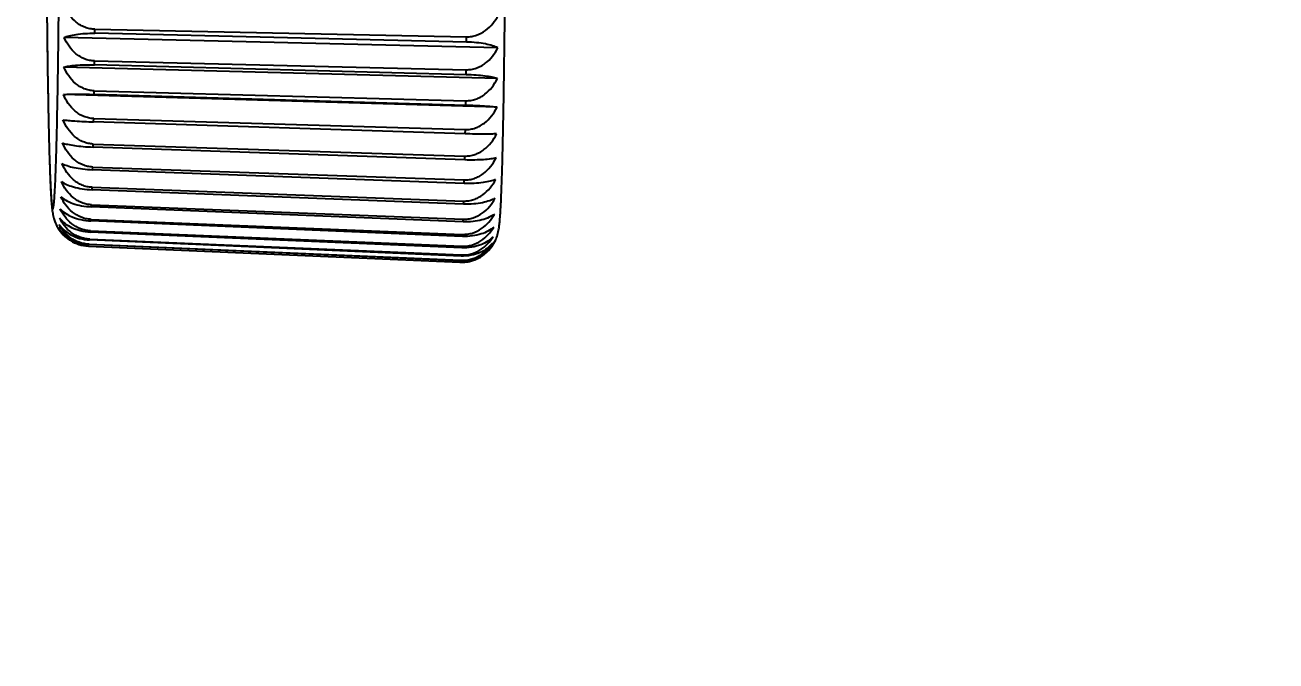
# Model space of a CAD drawing. Header units: millimetres. Extents: x 0 to 841, y 0 to 594.
# Drawn here: x 56.08 to 89.75, y 204.22 to 221.35 of the extents above; entities that cross this region are included whole.
import ezdxf

# ---------------------------------------------------------------- set-up
doc = ezdxf.new("R2010")
doc.units = ezdxf.units.MM
doc.header["$LTSCALE"] = 46.255
doc.layers.get('0').update_dxf_attribs({"linetype": 'CONTINUOUS'})
doc.styles.get("Standard").update_dxf_attribs({"font": 'txt', "width": 0.8})
doc.dimstyles.new('DIMSTYLE_2', dxfattribs={"dimtxt": 2.5, "dimasz": 2.5, "dimexe": 2, "dimexo": 0.5, "dimtad": 1, "dimdec": 3, "dimdsep": 46, "dimtxsty": 'STANDARD', "dimblk": 'OPEN', "dimblk1": 'OPEN', "dimblk2": 'OPEN', "dimcen": 0.09, "dimadec": 0, "dimazin": 0, "dimtp": 0.5, "dimtm": 0.5, "dimtfac": 1, "dimtdec": 3, "dimtofl": 0, "dimtmove": 0, "dimatfit": 3, "dimldrblk": 'OPEN', "dimfxl": 1, "dimtolj": 1, "dimarcsym": 0})
doc.dimstyles.new('DIMSTYLE_3', dxfattribs={"dimtxt": 2.5, "dimasz": 2.5, "dimexe": 2, "dimexo": 0.5, "dimtad": 1, "dimdec": 3, "dimdsep": 46, "dimtxsty": 'STANDARD', "dimblk": 'OPEN', "dimblk1": 'OPEN', "dimblk2": 'OPEN', "dimcen": 0.09, "dimadec": 0, "dimazin": 0, "dimtp": 0.3, "dimtm": 0.3, "dimtfac": 1, "dimtdec": 3, "dimtofl": 0, "dimtmove": 0, "dimatfit": 3, "dimldrblk": 'OPEN', "dimfxl": 1, "dimtolj": 1, "dimarcsym": 0})

# ---------------------------------------------------------------- blocks, each defined once
blk = doc.blocks.new('_OPEN')
at = {"color": 0, "linetype": 'BYBLOCK'}
for p, q in [((0, 0), (-1, 0.2)), ((-1, -0.2), (0, 0)), ((-1, 0), (0, 0))]:
    blk.add_line(p, q, dxfattribs=at)
blk = doc.blocks.new('*D4')
at = {"color": 2, "linetype": 'CONTINUOUS'}
for p, q in [((98.928, 256.465), (45.306, 256.465)), ((47.306, 256.465), (47.306, 219.465)), ((47.306, 182.465), (47.306, 219.465)), ((215.98, 182.465), (45.306, 182.465))]:
    blk.add_line(p, q, dxfattribs=at)
at = {"color": 2, "linetype": 'CONTINUOUS', "xscale": 2.5, "yscale": 2.5, "zscale": 2.5}
for p, rotation in [((47.306, 256.465), 90), ((47.306, 182.465), 270)]:
    blk.add_blockref('_OPEN', p, dxfattribs=dict(at, rotation=rotation))
at = {"color": 2, "linetype": 'CONTINUOUS', "insert": (44.181, 216.465), "char_height": 2.5, "width": 10, "attachment_point": 2, "rotation": 90, "line_spacing_factor": 0.9}
blk.add_mtext('74\\P[2.9]', dxfattribs=at)
blk = doc.blocks.new('*D5')
at = {"color": 2, "linetype": 'CONTINUOUS'}
for p, q in [((98.998, 256.465), (35.381, 256.465)), ((37.381, 256.465), (37.381, 208.715)), ((37.381, 160.965), (37.381, 208.715)), ((209.211, 160.965), (35.381, 160.965))]:
    blk.add_line(p, q, dxfattribs=at)
at = {"color": 2, "linetype": 'CONTINUOUS', "xscale": 2.5, "yscale": 2.5, "zscale": 2.5}
for p, rotation in [((37.381, 256.465), 90), ((37.381, 160.965), 270)]:
    blk.add_blockref('_OPEN', p, dxfattribs=dict(at, rotation=rotation))
at = {"color": 2, "linetype": 'CONTINUOUS', "insert": (34.256, 207.715), "char_height": 2.5, "width": 10, "attachment_point": 2, "rotation": 90, "line_spacing_factor": 0.9}
blk.add_mtext('95,5\\P[3.8]', dxfattribs=at)
blk = doc.blocks.new('*D7')
at = {"color": 2, "linetype": 'CONTINUOUS'}
for p, q in [((117.517, 436.465), (24.788, 436.465)), ((26.788, 436.465), (26.788, 298.715)), ((26.788, 160.965), (26.788, 298.715)), ((209.211, 160.965), (24.788, 160.965))]:
    blk.add_line(p, q, dxfattribs=at)
at = {"color": 2, "linetype": 'CONTINUOUS', "xscale": 2.5, "yscale": 2.5, "zscale": 2.5}
for p, rotation in [((26.788, 436.465), 90), ((26.788, 160.965), 270)]:
    blk.add_blockref('_OPEN', p, dxfattribs=dict(at, rotation=rotation))
at = {"color": 2, "linetype": 'CONTINUOUS', "insert": (23.663, 297.715), "char_height": 2.5, "width": 12, "attachment_point": 2, "rotation": 90, "line_spacing_factor": 0.9}
blk.add_mtext('275,5\\P[10.8]', dxfattribs=at)

msp = doc.modelspace()

# ---------------------------------------------------------------- linework, layer by layer
at = {"color": 7, "linetype": 'CONTINUOUS'}
for p, q in [((57.96095, 221.12672), (57.96205, 221.23605)), ((57.96205, 221.23605), (67.96728, 221.03404)), ((68.80958, 220.73718), (57.1352, 221.01091)), ((67.96586, 220.89222), (57.96095, 221.12672)), ((67.96586, 220.89222), (67.96728, 221.03404)), ((68.79945, 219.90884), (57.12552, 220.21898)), ((57.9514, 220.27857), (57.95266, 220.38198)), ((67.95593, 220.01283), (57.9514, 220.27857)), ((57.95266, 220.38198), (67.95757, 220.14698)), ((67.95593, 220.01283), (67.95757, 220.14698)), ((57.9406, 219.48131), (57.94202, 219.57802)), ((57.94202, 219.57802), (67.94654, 219.31181)), ((68.78811, 219.1342), (57.11468, 219.47839)), ((67.94471, 219.18636), (57.9406, 219.48131)), ((67.94471, 219.18636), (67.94654, 219.31181)), ((57.92863, 218.74101), (57.93019, 218.83027)), ((67.93227, 218.41909), (57.92863, 218.74101)), ((57.93019, 218.83027), (67.93429, 218.53489)), ((67.93227, 218.41909), (67.93429, 218.53489)), ((57.91558, 218.0633), (57.91727, 218.14444)), ((67.91871, 217.71686), (57.91558, 218.0633)), ((57.91727, 218.14444), (67.9209, 217.82212)), ((57.90155, 217.45334), (57.90336, 217.52575)), ((57.90336, 217.52575), (67.90647, 217.17895)), ((67.91871, 217.71686), (67.9209, 217.82212)), ((67.90413, 217.08501), (57.90155, 217.45334)), ((56.89815, 217.13457), (56.89841, 217.14052)), ((57.88665, 216.91577), (57.88856, 216.97889)), ((67.88865, 216.52836), (57.88665, 216.91577)), ((57.88856, 216.97889), (67.89113, 216.61025)), ((67.90413, 217.08501), (67.90647, 217.17895)), ((67.88865, 216.52836), (67.89113, 216.61025)), ((57.87098, 216.45468), (57.87298, 216.50803)), ((67.87238, 216.05114), (57.87098, 216.45468)), ((57.87298, 216.50803), (67.87497, 216.12035)), ((57.85467, 216.07358), (57.85674, 216.11676)), ((67.85545, 215.65699), (57.85467, 216.07358)), ((57.85674, 216.11676), (67.85813, 215.713)), ((67.87238, 216.05114), (67.87497, 216.12035)), ((67.82011, 215.1292), (57.82063, 215.56233)), ((57.8228, 215.58425), (67.82292, 215.15764)), ((67.83798, 215.34889), (57.83785, 215.77538)), ((57.83998, 215.80805), (67.84074, 215.39128)), ((57.78776, 215.39756), (67.78499, 214.96112)), ((67.80197, 214.9996), (57.80316, 215.43607)), ((57.80535, 215.44708), (67.80482, 215.01387)), ((67.78499, 214.96112), (67.78657, 214.96105)), ((67.80197, 214.9996), (67.80482, 215.01387)), ((68.17805, 215.02283), (68.17899, 215.02318)), ((68.20656, 215.03394), (68.20813, 215.03458))]:
    msp.add_line(p, q, dxfattribs=at)
for centre, radius, start, end in [((57.84497, 216.41291), 1.02338, 210.521823, 210.986499), ((54.37143, 215.91479), 3.46716, 354.165404, 354.529429), ((46.41641, 216.5357), 11.44672, 356.191458, 356.355347), ((40.53395, 216.99513), 27.35425, 357.196038, 357.313491), ((57.36198, 215.5298), 0.45102, 348.005978, 349.431247), ((56.01667, 216.14014), 11.84776, 356.170698, 356.376107), ((67.83063, 215.96516), 1.00348, 324.422126, 324.623875), ((67.82992, 215.95628), 0.99617, 267.505696, 278.038864), ((64.25532, 215.4964), 3.58365, 354.118976, 354.575857), ((67.82992, 215.95688), 0.99677, 278.034164, 278.760022), ((67.82949, 215.95958), 0.9995, 278.760643, 281.118755), ((67.82936, 215.96028), 1.00021, 281.118299, 281.973219), ((67.82963, 215.95901), 0.99891, 281.972991, 283.382739), ((67.8299, 215.95787), 0.99774, 283.383154, 284.222776), ((67.82941, 215.95978), 0.99971, 284.223142, 287.3645), ((67.82964, 215.95905), 0.99895, 287.364748, 290.41272), ((67.82938, 215.95971), 0.99966, 290.470469, 292.166714)]:
    msp.add_arc(centre, radius, start, end, dxfattribs=at)
for points, knots in [([(56.64582, 226.96521), (56.64582, 226.28328), (56.64806, 224.94503), (56.65805, 223.00068), (56.6719, 221.46122), (56.68635, 220.32186), (56.6982, 219.5555), (56.71127, 218.85835), (56.72545, 218.23659), (56.74059, 217.69534), (56.75662, 217.23819), (56.77142, 216.91061), (56.7844, 216.69076), (56.79412, 216.55486), (56.80519, 216.43218), (56.82049, 216.30609), (56.84441, 216.18067), (56.88894, 216.03733), (56.93256, 215.94547), (56.96339, 215.89317)], [0, 0, 0, 0, 0.18427807, 0.36163701, 0.52542969, 0.6003027, 0.6695527, 0.73254731, 0.78872585, 0.83761532, 0.87886678, 0.91233726, 0.92622465, 0.93837955, 0.94915517, 0.95950493, 0.9726984, 0.98359251, 1, 1, 1, 1]), ([(56.64597, 226.96521), (56.64597, 226.53762), (56.64687, 225.68877), (56.65089, 224.43121), (56.65752, 223.21112), (56.66666, 222.04654), (56.67816, 220.95467), (56.69185, 219.95168), (56.70529, 219.17827), (56.71717, 218.61498), (56.72619, 218.23783), (56.73559, 217.89296), (56.74531, 217.58166), (56.75533, 217.30508), (56.76419, 217.09678), (56.77151, 216.94826), (56.77683, 216.8507), (56.78219, 216.76249), (56.78759, 216.68372), (56.79302, 216.61446), (56.79845, 216.55477), (56.8039, 216.5047), (56.80867, 216.46904), (56.81262, 216.44539), (56.81538, 216.43126), (56.81813, 216.41956), (56.82085, 216.41028), (56.82359, 216.40335), (56.82619, 216.39881), (56.82933, 216.39606), (56.83307, 216.39695), (56.83576, 216.40057), (56.83848, 216.40608), (56.84118, 216.41406), (56.84524, 216.42936), (56.85001, 216.45469), (56.85813, 216.51126), (56.86749, 216.60622), (56.8781, 216.7488), (56.88859, 216.92917), (56.89494, 217.06198), (56.89815, 217.13457)], [0, 0, 0, 0, 0.11330378, 0.22493192, 0.33323571, 0.43661401, 0.53353897, 0.62257835, 0.70241658, 0.73851107, 0.77187488, 0.80238486, 0.82992852, 0.85440451, 0.8757231, 0.88517371, 0.89380674, 0.90161471, 0.90859057, 0.91472858, 0.92002381, 0.92447255, 0.92807302, 0.92955525, 0.93082609, 0.93188673, 0.93273941, 0.93338878, 0.93384613, 0.93414581, 0.93439807, 0.93475952, 0.93529882, 0.93603646, 0.93697989, 0.93949547, 0.94285762, 0.95212551, 0.96476815, 0.98074503, 1, 1, 1, 1]), ([(56.89841, 217.14052), (56.9085, 217.36979), (56.92635, 217.89606), (56.94817, 218.78042), (56.96765, 219.84655), (56.98433, 221.07076), (56.99774, 222.42587), (57.01107, 224.40532), (57.01488, 225.92974), (57.01488, 226.96521)], [0, 0, 0, 0, 0.07006543, 0.16076605, 0.27009385, 0.39562431, 0.53457188, 0.6838524, 1, 1, 1, 1]), ([(68.64884, 215.3842), (68.68931, 215.44121), (68.74782, 215.54488), (68.80628, 215.70782), (68.83583, 215.84782), (68.85306, 215.98213), (68.86492, 216.10827), (68.87518, 216.24729), (68.88885, 216.47293), (68.90439, 216.81051), (68.92121, 217.28318), (68.9371, 217.84466), (68.95199, 218.49119), (68.96573, 219.2174), (68.97819, 220.01678), (68.99339, 221.20695), (69.00796, 222.81659), (69.01847, 224.85078), (69.02082, 226.25137), (69.02082, 226.96521)], [0, 0, 0, 0, 0.01804309, 0.03045456, 0.04456371, 0.05486659, 0.06539532, 0.07725536, 0.09084074, 0.12373355, 0.16446569, 0.21290188, 0.26869292, 0.33136429, 0.40035199, 0.47501876, 0.63854268, 0.81577488, 1, 1, 1, 1]), ([(57.96205, 221.23605), (57.91628, 221.23697), (57.82489, 221.24705), (57.69316, 221.28587), (57.57045, 221.34579), (57.42286, 221.44877), (57.26936, 221.61313), (57.1803, 221.76793), (57.14364, 221.84816)], [0, 0, 0, 0, 0.12752707, 0.25453777, 0.38080953, 0.50624311, 0.75424938, 1, 1, 1, 1]), ([(67.96728, 221.03404), (68.01314, 221.03312), (68.10514, 221.03956), (68.28272, 221.08402), (68.48529, 221.19318), (68.67983, 221.38292), (68.7774, 221.53412), (68.8184, 221.61292)], [0, 0, 0, 0, 0.12711523, 0.25399315, 0.50524689, 0.75381873, 1, 1, 1, 1]), ([(57.1352, 221.01091), (57.17905, 221.0309), (57.28546, 221.06632), (57.4724, 221.10341), (57.70316, 221.12622), (57.87151, 221.12881), (57.96095, 221.12672)], [0, 0, 0, 0, 0.17226784, 0.39887595, 0.68022166, 1, 1, 1, 1]), ([(57.95266, 220.38198), (57.90688, 220.38306), (57.8154, 220.39365), (57.68367, 220.43381), (57.56105, 220.49554), (57.41341, 220.60159), (57.26017, 220.77053), (57.17167, 220.92883), (57.1352, 221.01091)], [0, 0, 0, 0, 0.12634292, 0.25240396, 0.37808645, 0.50334515, 0.75218481, 1, 1, 1, 1]), ([(68.80958, 220.73718), (68.76346, 220.75908), (68.65317, 220.7994), (68.46091, 220.84552), (68.2265, 220.8794), (68.05599, 220.89011), (67.96586, 220.89222)], [0, 0, 0, 0, 0.17751309, 0.40667327, 0.6865244, 1, 1, 1, 1]), ([(67.95757, 220.14698), (68.00342, 220.1459), (68.0955, 220.15223), (68.22935, 220.18623), (68.35528, 220.24219), (68.50869, 220.34122), (68.67121, 220.50274), (68.76854, 220.6568), (68.80958, 220.73718)], [0, 0, 0, 0, 0.12602187, 0.25194227, 0.37761379, 0.50294569, 0.75202404, 1, 1, 1, 1]), ([(57.12552, 220.21898), (57.17038, 220.23075), (57.27761, 220.25074), (57.46389, 220.27066), (57.69407, 220.28147), (57.86199, 220.28095), (57.9514, 220.27857)], [0, 0, 0, 0, 0.1676019, 0.39339732, 0.67672425, 1, 1, 1, 1]), ([(57.94202, 219.57802), (57.89622, 219.57924), (57.80468, 219.59026), (57.67298, 219.63145), (57.55045, 219.69451), (57.40285, 219.80274), (57.24988, 219.97489), (57.16183, 220.13561), (57.12552, 220.21898)], [0, 0, 0, 0, 0.12553984, 0.25096457, 0.37625876, 0.50140903, 0.75081683, 1, 1, 1, 1]), ([(67.94654, 219.31181), (67.99239, 219.31059), (68.08453, 219.31677), (68.21848, 219.35095), (68.34451, 219.40746), (68.49822, 219.50775), (68.66102, 219.67152), (68.75835, 219.82743), (68.79945, 219.90884)], [0, 0, 0, 0, 0.12537069, 0.25072193, 0.37600684, 0.50119073, 0.75071897, 1, 1, 1, 1]), ([(68.79945, 219.90884), (68.75246, 219.9229), (68.64136, 219.94861), (68.44977, 219.97866), (68.21593, 220.0019), (68.04598, 220.01044), (67.95593, 220.01283)], [0, 0, 0, 0, 0.17276853, 0.40092458, 0.68272912, 1, 1, 1, 1]), ([(57.11468, 219.47839), (57.1601, 219.48144), (57.26767, 219.4859), (57.54303, 219.49002), (57.77292, 219.48626), (57.9406, 219.48131)], [0, 0, 0, 0, 0.1653374, 0.39082244, 1, 1, 1, 1]), ([(57.93019, 218.83027), (57.88439, 218.83163), (57.79282, 218.843), (57.66116, 218.88488), (57.53873, 218.94877), (57.39123, 219.0583), (57.23854, 219.23226), (57.15083, 219.39433), (57.11468, 219.47839)], [0, 0, 0, 0, 0.1251176, 0.2502166, 0.37531879, 0.50042236, 0.75013079, 1, 1, 1, 1]), ([(67.93429, 218.53489), (67.98013, 218.53353), (68.0723, 218.53951), (68.20632, 218.57361), (68.33246, 218.63023), (68.48639, 218.73093), (68.64947, 218.89563), (68.74692, 219.05234), (68.78811, 219.1342)], [0, 0, 0, 0, 0.12506775, 0.25014426, 0.37523621, 0.50034064, 0.75007709, 1, 1, 1, 1]), ([(68.78811, 219.1342), (68.74055, 219.13994), (68.62904, 219.15085), (68.34803, 219.17132), (68.11435, 219.18136), (67.94471, 219.18636)], [0, 0, 0, 0, 0.17003924, 0.39759986, 1, 1, 1, 1]), ([(57.10275, 218.79478), (57.14812, 218.78895), (57.25559, 218.77788), (57.53075, 218.75683), (57.76079, 218.74641), (57.92863, 218.74101)], [0, 0, 0, 0, 0.16576697, 0.39144118, 1, 1, 1, 1]), ([(57.91727, 218.14444), (57.87147, 218.14592), (57.77991, 218.15754), (57.64832, 218.19978), (57.52599, 218.264), (57.37866, 218.37394), (57.22624, 218.5483), (57.13878, 218.71061), (57.10275, 218.79478)], [0, 0, 0, 0, 0.12507624, 0.25015842, 0.37526208, 0.50037791, 0.75011833, 1, 1, 1, 1]), ([(67.9209, 217.82212), (67.96673, 217.82065), (68.0589, 217.82637), (68.19298, 217.86011), (68.3192, 217.91639), (68.4733, 218.01669), (68.63663, 218.18096), (68.73431, 218.33741), (68.77563, 218.41916)], [0, 0, 0, 0, 0.12511202, 0.25020774, 0.37529977, 0.50039246, 0.75009489, 1, 1, 1, 1]), ([(68.77563, 218.41916), (68.72802, 218.41637), (68.61643, 218.41236), (68.33525, 218.40925), (68.10173, 218.41364), (67.93227, 218.41909)], [0, 0, 0, 0, 0.16962272, 0.39700114, 1, 1, 1, 1]), ([(57.08982, 218.17335), (57.13453, 218.1589), (57.24152, 218.13239), (57.42776, 218.10108), (57.6579, 218.07617), (57.82605, 218.0664), (57.91558, 218.0633)], [0, 0, 0, 0, 0.16881552, 0.39516462, 0.6781426, 1, 1, 1, 1]), ([(57.90336, 217.52575), (57.85756, 217.52733), (57.76604, 217.53911), (57.63454, 217.58136), (57.51232, 217.6454), (57.36523, 217.75483), (57.21308, 217.92819), (57.12575, 218.08966), (57.08982, 218.17335)], [0, 0, 0, 0, 0.1254116, 0.25078381, 0.37607872, 0.50125976, 0.75075612, 1, 1, 1, 1]), ([(57.076, 217.61884), (57.11969, 217.5963), (57.2257, 217.55456), (57.41253, 217.50619), (57.64319, 217.46944), (57.81192, 217.45664), (57.90155, 217.45334)], [0, 0, 0, 0, 0.17406444, 0.40155272, 0.68240249, 1, 1, 1, 1]), ([(57.88856, 216.97889), (57.84276, 216.98057), (57.75132, 216.99241), (57.61993, 217.03434), (57.49781, 217.09771), (57.35102, 217.20574), (57.19914, 217.3767), (57.11185, 217.53622), (57.076, 217.61884)], [0, 0, 0, 0, 0.12614065, 0.25211678, 0.3778031, 0.50311918, 0.75211567, 1, 1, 1, 1]), ([(67.90647, 217.17895), (67.9523, 217.17736), (68.04444, 217.18278), (68.17856, 217.21589), (68.30487, 217.2714), (68.45904, 217.37046), (68.62262, 217.53297), (68.72065, 217.6881), (68.76211, 217.76917)], [0, 0, 0, 0, 0.12550249, 0.25091428, 0.37620788, 0.50136287, 0.75078987, 1, 1, 1, 1]), ([(68.76211, 217.76917), (68.71498, 217.75796), (68.60366, 217.73905), (68.41209, 217.72077), (68.17828, 217.71187), (68.00861, 217.71375), (67.91871, 217.71686)], [0, 0, 0, 0, 0.17159898, 0.39922375, 0.68135769, 1, 1, 1, 1]), ([(67.89113, 216.61025), (67.93694, 216.60856), (68.02903, 216.61364), (68.16315, 216.64585), (68.28952, 216.70014), (68.4437, 216.79714), (68.60752, 216.95656), (68.70602, 217.10934), (68.74765, 217.18916)], [0, 0, 0, 0, 0.12623612, 0.25225157, 0.37792605, 0.50320315, 0.75211654, 1, 1, 1, 1]), ([(68.74765, 217.18916), (68.70139, 217.16997), (68.59075, 217.13627), (68.39849, 217.10179), (68.16408, 217.0821), (67.99402, 217.0817), (67.90413, 217.08501)], [0, 0, 0, 0, 0.17573746, 0.40404445, 0.68439117, 1, 1, 1, 1]), ([(57.06139, 217.13545), (57.10394, 217.10545), (57.20851, 217.04899), (57.39602, 216.98356), (57.62736, 216.93505), (57.7969, 216.91924), (57.88665, 216.91577)], [0, 0, 0, 0, 0.18088308, 0.4099144, 0.68798115, 1, 1, 1, 1]), ([(57.87298, 216.50803), (57.8272, 216.5098), (57.73587, 216.5216), (57.6046, 216.56288), (57.4826, 216.62508), (57.33617, 216.73082), (57.18455, 216.89799), (57.09718, 217.05449), (57.06139, 217.13545)], [0, 0, 0, 0, 0.12725088, 0.25414216, 0.3804146, 0.50592304, 0.75414387, 1, 1, 1, 1]), ([(57.0461, 216.72688), (57.08758, 216.68997), (57.19036, 216.61955), (57.37846, 216.53721), (57.61055, 216.47707), (57.78109, 216.45831), (57.87098, 216.45468)], [0, 0, 0, 0, 0.18861556, 0.41951379, 0.69441699, 1, 1, 1, 1]), ([(57.85674, 216.11676), (57.81098, 216.11861), (57.71979, 216.13028), (57.54602, 216.18361), (57.35144, 216.30061), (57.16955, 216.49568), (57.08186, 216.64813), (57.0461, 216.72688)], [0, 0, 0, 0, 0.12884348, 0.25705977, 0.50934857, 0.75670546, 1, 1, 1, 1]), ([(67.87497, 216.12035), (67.92078, 216.11858), (68.01279, 216.1233), (68.19079, 216.16445), (68.39461, 216.26986), (68.59132, 216.45612), (68.69053, 216.60553), (68.73237, 216.68355)], [0, 0, 0, 0, 0.12740608, 0.25441629, 0.50559926, 0.75394994, 1, 1, 1, 1]), ([(68.73237, 216.68355), (68.68712, 216.65694), (68.5776, 216.60879), (68.38446, 216.55807), (68.14924, 216.52756), (67.97855, 216.52488), (67.88865, 216.52836)], [0, 0, 0, 0, 0.18156925, 0.4109664, 0.68881767, 1, 1, 1, 1]), ([(57.03024, 216.39622), (57.11837, 216.30212), (57.30469, 216.18735), (57.59271, 216.09913), (57.76464, 216.07733), (57.85467, 216.07358)], [0, 0, 0, 0, 0.42836775, 0.70059431, 1, 1, 1, 1]), ([(57.83998, 215.80805), (57.79424, 215.80996), (57.70322, 215.8214), (57.53002, 215.87291), (57.3361, 215.98514), (57.15404, 216.17292), (57.06601, 216.32024), (57.03024, 216.39622)], [0, 0, 0, 0, 0.13073202, 0.26049937, 0.51414216, 0.76018517, 1, 1, 1, 1]), ([(67.85813, 215.713), (67.90393, 215.71115), (67.99584, 215.71545), (68.17349, 215.75468), (68.37705, 215.85571), (68.57438, 216.03553), (68.6743, 216.18052), (68.71638, 216.25619)], [0, 0, 0, 0, 0.12881576, 0.2570163, 0.50928633, 0.75665689, 1, 1, 1, 1]), ([(68.71638, 216.25619), (68.67212, 216.2227), (68.56408, 216.16074), (68.37002, 216.0938), (68.13384, 216.0525), (67.96231, 216.04752), (67.87238, 216.05114)], [0, 0, 0, 0, 0.18853159, 0.41937835, 0.69426542, 1, 1, 1, 1]), ([(56.96764, 215.88604), (57.00749, 215.81967), (57.10612, 215.69115), (57.29908, 215.53611), (57.53172, 215.43043), (57.70134, 215.40111), (57.78651, 215.39739)], [0, 0, 0, 0, 0.23437464, 0.48551476, 0.74190189, 1, 1, 1, 1]), ([(56.98052, 215.89387), (57.01912, 215.83387), (57.11452, 215.71716), (57.3024, 215.57314), (57.537, 215.46986), (57.71263, 215.44002), (57.80316, 215.43607)], [0, 0, 0, 0, 0.21933996, 0.45898517, 0.7213848, 1, 1, 1, 1]), ([(57.78776, 215.39756), (57.69746, 215.4015), (57.5218, 215.43346), (57.28962, 215.54612), (57.10667, 215.70332), (57.0166, 215.82924), (56.98052, 215.89387)], [0, 0, 0, 0, 0.27459248, 0.53435632, 0.77513257, 1, 1, 1, 1]), ([(56.99733, 215.97812), (57.03646, 215.92328), (57.13352, 215.81667), (57.32183, 215.68672), (57.55599, 215.59348), (57.73027, 215.56625), (57.82063, 215.56233)], [0, 0, 0, 0, 0.21229953, 0.44975365, 0.71499875, 1, 1, 1, 1]), ([(57.80535, 215.44708), (57.71486, 215.451), (57.53776, 215.48521), (57.30512, 215.6064), (57.12243, 215.7752), (57.03325, 215.90923), (56.99733, 215.97812)], [0, 0, 0, 0, 0.26897768, 0.52644787, 0.76928257, 1, 1, 1, 1]), ([(57.01394, 216.146), (57.05373, 216.09672), (57.15261, 216.00118), (57.34113, 215.88634), (57.57469, 215.80373), (57.74765, 215.77922), (57.83785, 215.77538)], [0, 0, 0, 0, 0.20468845, 0.43989729, 0.70823478, 1, 1, 1, 1]), ([(57.8228, 215.58425), (57.77709, 215.5862), (57.68628, 215.59731), (57.55548, 215.63472), (57.43384, 215.69056), (57.28892, 215.78438), (57.13821, 215.93217), (57.04976, 216.07332), (57.01394, 216.146)], [0, 0, 0, 0, 0.13292272, 0.26447706, 0.39375225, 0.52027324, 0.76458247, 1, 1, 1, 1]), ([(67.84074, 215.39128), (67.88653, 215.38937), (67.97831, 215.39322), (68.15554, 215.43023), (68.35868, 215.52602), (68.55668, 215.69797), (68.65745, 215.83753), (68.69979, 215.91034)], [0, 0, 0, 0, 0.13055352, 0.26023237, 0.51388332, 0.76005747, 1, 1, 1, 1]), ([(68.69979, 215.91034), (68.60547, 215.82366), (68.41135, 215.72463), (68.11823, 215.66066), (67.94542, 215.65324), (67.85545, 215.65699)], [0, 0, 0, 0, 0.42729275, 0.69963159, 1, 1, 1, 1]), ([(67.82292, 215.15764), (67.91381, 215.15376), (68.09528, 215.17482), (68.33952, 215.28333), (68.53835, 215.44603), (68.64009, 215.57917), (68.68275, 215.64861)], [0, 0, 0, 0, 0.26345315, 0.51899111, 0.76396633, 1, 1, 1, 1]), ([(68.68275, 215.64861), (68.64007, 215.6028), (68.5354, 215.51577), (68.34003, 215.41721), (68.10174, 215.35469), (67.92802, 215.34505), (67.83798, 215.34889)], [0, 0, 0, 0, 0.20376496, 0.43828442, 0.70673416, 1, 1, 1, 1]), ([(68.64778, 215.38489), (68.60608, 215.32839), (68.50445, 215.22008), (68.30871, 215.09255), (68.06853, 215.00993), (67.89218, 214.99566), (67.80197, 214.9996)], [0, 0, 0, 0, 0.21827149, 0.45690082, 0.71930801, 1, 1, 1, 1]), ([(67.80482, 215.01387), (67.89562, 215.00994), (68.03268, 215.02442), (68.20233, 215.08103), (68.35533, 215.15654), (68.51947, 215.28169), (68.62234, 215.40743), (68.66536, 215.47302)], [0, 0, 0, 0, 0.26772679, 0.39844118, 0.52568149, 0.76891851, 1, 1, 1, 1]), ([(68.66536, 215.47302), (68.62324, 215.42167), (68.52018, 215.32352), (68.32452, 215.21003), (68.08522, 215.13727), (67.91022, 215.1253), (67.82011, 215.1292)], [0, 0, 0, 0, 0.21124046, 0.44780382, 0.71312608, 1, 1, 1, 1]), ([(68.20813, 215.03458), (68.29937, 215.07194), (68.46483, 215.17039), (68.59534, 215.31091), (68.64778, 215.38489)], [0, 0, 0, 0, 0.52090416, 1, 1, 1, 1])]:
    msp.add_open_spline(points, degree=3, knots=knots, dxfattribs=at)

# ---------------------------------------------------------------- dimensions: what is measured, and where the dimension line sits
at = {"color": 2, "linetype": 'CONTINUOUS'}
for base, p1, p2, dimstyle, picture, middle in [((26.7876, 436.46521), (209.71103, 160.96521), (118.0166, 436.46521), 'DIMSTYLE_2', '*D7', (26.7876, 298.71521)), ((37.38055, 256.46521), (209.71103, 160.96521), (99.49752, 256.46521), 'DIMSTYLE_3', '*D5', (37.38055, 208.71521)), ((47.30554, 256.46521), (216.4797, 182.46521), (99.42771, 256.46521), 'DIMSTYLE_3', '*D4', (47.30554, 219.46521))]:
    dim = msp.add_linear_dim(base=base, p1=p1, p2=p2, angle=90, dimstyle=dimstyle, dxfattribs=at)
    dim.commit()
    dim.dimension.update_dxf_attribs({"geometry": picture, "text_midpoint": middle, "dimtype": 160})

doc.saveas('drawing.dxf')
